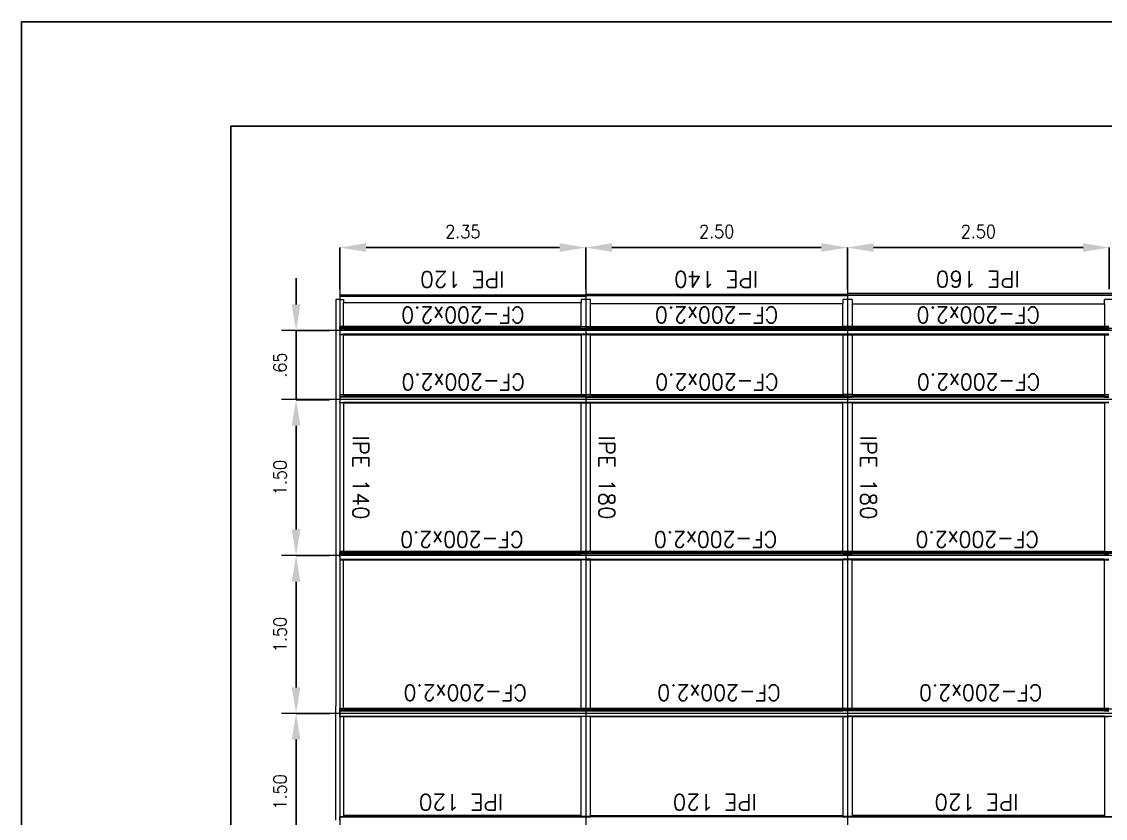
# Model space of a CAD drawing. Header units: inches. Extents: x 72863 to 72995, y 49095 to 49225.
# Drawn here: x 72862.71 to 72873.06, y 49182.54 to 49190.15 of the extents above; entities that cross this region are included whole.
import ezdxf
from ezdxf.enums import TextEntityAlignment as Align

# ---------------------------------------------------------------- set-up
doc = ezdxf.new("R2010")
doc.units = ezdxf.units.IN
doc.layers.get('0').update_dxf_attribs({"lineweight": 15})
for name, color, linetype, lineweight in [('BARRAS_DE_ACERO', 7, 'Continuous', 9), ('Cotas', 200, 'Continuous', 9), ('ejes', 251, 'Continuous', 9), ('REFERENCIA_DE_LAS_BARRAS', 2, 'Continuous', 9)]:
    doc.layers.add(name, color=color, linetype=linetype, lineweight=lineweight)
doc.layers.add('VG', color=7, linetype='Continuous')
doc.styles.add('80-100', font='romans.shx', dxfattribs={"width": 0.9, "height": 0.125})
doc.styles.add('CYPETXT', font='romans__.ttf', dxfattribs={"height": 0.2})
doc.dimstyles.new('Copia(2) de 100_conlineas_ESCALADO', dxfattribs={"dimtxt": 0.125, "dimasz": 0.25, "dimexe": 0, "dimexo": 0.1, "dimgap": 0.09, "dimtad": 1, "dimzin": 4, "dimdsep": 46, "dimtxsty": '80-100', "dimcen": 0.1, "dimclrd": 256, "dimclre": 256, "dimclrt": 256, "dimadec": 0, "dimazin": 0, "dimtfac": 1, "dimtix": 1, "dimtmove": 2, "dimatfit": 3, "dimfxl": 1, "dimtvp": 1.058824, "dimtolj": 1, "dimtzin": 1, "dimarcsym": 0})

# ---------------------------------------------------------------- blocks, each defined once
blk = doc.blocks.new('PLANTILLA')
at = {"layer": 'VG'}
for p, q in [((72904.71, 49224.711), (72862.71, 49224.711)), ((72862.71, 49224.711), (72862.71, 49195.011)), ((72864.71, 49196.011), (72864.71, 49223.711)), ((72864.71, 49223.711), (72903.71, 49223.711))]:
    blk.add_line(p, q, dxfattribs=at)
blk.add_lwpolyline([(72903.71, 49199.561), (72903.71, 49223.711), (72864.71, 49223.711), (72864.71, 49196.011), (72885.71, 49196.011), (72885.71, 49199.611)], dxfattribs=at)
blk = doc.blocks.new('*D159')
at = {"layer": 'Cotas', "lineweight": -2, "transparency": 16777216}
for p, q in [((72865.65, 49183.54), (72865.332, 49183.54)), ((72865.332, 49182.29), (72865.332, 49183.29)), ((72865.65, 49182.04), (72865.332, 49182.04))]:
    blk.add_line(p, q, dxfattribs=at)
at = {"layer": 'Cotas', "transparency": 16777216}
for points in [[(72865.29, 49183.29), (72865.373, 49183.29), (72865.332, 49183.54)], [(72865.29, 49182.29), (72865.373, 49182.29), (72865.332, 49182.04)]]:
    blk.add_solid(points, dxfattribs=at)
at = {"layer": 'Defpoints', "color": 0, "transparency": 16777216}
for p in [(72865.332, 49183.54), (72865.75, 49183.54), (72865.75, 49182.04)]:
    blk.add_point(p, dxfattribs=at)
at = {"layer": 'Cotas', "transparency": 16777216, "insert": (72865.179, 49182.79), "char_height": 0.125, "attachment_point": 5, "rotation": 90, "style": '80-100'}
blk.add_mtext('\\A1;1.50', dxfattribs=at)
blk = doc.blocks.new('*D160')
at = {"layer": 'Cotas', "lineweight": -2, "transparency": 16777216}
for p, q in [((72865.65, 49185.05), (72865.332, 49185.05)), ((72865.332, 49183.79), (72865.332, 49184.8)), ((72865.65, 49183.54), (72865.332, 49183.54))]:
    blk.add_line(p, q, dxfattribs=at)
at = {"layer": 'Cotas', "transparency": 16777216}
for points in [[(72865.29, 49184.8), (72865.373, 49184.8), (72865.332, 49185.05)], [(72865.29, 49183.79), (72865.373, 49183.79), (72865.332, 49183.54)]]:
    blk.add_solid(points, dxfattribs=at)
at = {"layer": 'Defpoints', "color": 0, "transparency": 16777216}
for p in [(72865.332, 49185.05), (72865.75, 49185.05), (72865.75, 49183.54)]:
    blk.add_point(p, dxfattribs=at)
at = {"layer": 'Cotas', "transparency": 16777216, "insert": (72865.179, 49184.295), "char_height": 0.125, "width": 0.29464, "attachment_point": 5, "rotation": 90, "style": '80-100'}
blk.add_mtext('\\A1;1.50', dxfattribs=at)
blk = doc.blocks.new('*D161')
at = {"layer": 'Cotas', "lineweight": -2, "transparency": 16777216}
for p, q in [((72865.65, 49186.54), (72865.332, 49186.54)), ((72865.332, 49185.3), (72865.332, 49186.29)), ((72865.65, 49185.05), (72865.332, 49185.05))]:
    blk.add_line(p, q, dxfattribs=at)
at = {"layer": 'Cotas', "transparency": 16777216}
for points in [[(72865.29, 49186.29), (72865.373, 49186.29), (72865.332, 49186.54)], [(72865.29, 49185.3), (72865.373, 49185.3), (72865.332, 49185.05)]]:
    blk.add_solid(points, dxfattribs=at)
at = {"layer": 'Defpoints', "color": 0, "transparency": 16777216}
for p in [(72865.332, 49186.54), (72865.75, 49186.54), (72865.75, 49185.05)]:
    blk.add_point(p, dxfattribs=at)
at = {"layer": 'Cotas', "transparency": 16777216, "insert": (72865.179, 49185.795), "char_height": 0.125, "attachment_point": 5, "rotation": 90, "style": '80-100'}
blk.add_mtext('\\A1;1.50', dxfattribs=at)
blk = doc.blocks.new('*D162')
at = {"layer": 'Cotas', "lineweight": -2, "transparency": 16777216}
for p, q in [((72865.332, 49187.45), (72865.332, 49187.7)), ((72865.65, 49187.2), (72865.332, 49187.2)), ((72865.332, 49186.54), (72865.332, 49187.2)), ((72865.65, 49186.54), (72865.332, 49186.54)), ((72865.332, 49186.29), (72865.332, 49186.04))]:
    blk.add_line(p, q, dxfattribs=at)
at = {"layer": 'Cotas', "transparency": 16777216}
for points in [[(72865.29, 49187.45), (72865.373, 49187.45), (72865.332, 49187.2)], [(72865.29, 49186.29), (72865.373, 49186.29), (72865.332, 49186.54)]]:
    blk.add_solid(points, dxfattribs=at)
at = {"layer": 'Defpoints', "color": 0, "transparency": 16777216}
for p in [(72865.332, 49187.2), (72865.75, 49187.2), (72865.75, 49186.54)]:
    blk.add_point(p, dxfattribs=at)
at = {"layer": 'Cotas', "transparency": 16777216, "insert": (72865.179, 49186.87), "char_height": 0.125, "attachment_point": 5, "rotation": 90, "style": '80-100'}
blk.add_mtext('\\A1;.65', dxfattribs=at)
blk = doc.blocks.new('*D173')
at = {"layer": 'Cotas', "lineweight": -2, "transparency": 16777216}
for p, q in [((72865.75, 49187.597), (72865.75, 49187.994)), ((72866, 49187.994), (72867.85, 49187.994)), ((72868.1, 49187.597), (72868.1, 49187.994))]:
    blk.add_line(p, q, dxfattribs=at)
at = {"layer": 'Cotas', "transparency": 16777216}
for points in [[(72866, 49188.036), (72866, 49187.953), (72865.75, 49187.994)], [(72867.85, 49188.036), (72867.85, 49187.953), (72868.1, 49187.994)]]:
    blk.add_solid(points, dxfattribs=at)
at = {"layer": 'Defpoints', "color": 0, "transparency": 16777216}
for p in [(72868.1, 49187.994), (72865.75, 49187.497), (72868.1, 49187.497)]:
    blk.add_point(p, dxfattribs=at)
at = {"layer": 'Cotas', "transparency": 16777216, "insert": (72866.925, 49188.147), "char_height": 0.125, "attachment_point": 5, "style": '80-100'}
blk.add_mtext('\\A1;2.35', dxfattribs=at)
blk = doc.blocks.new('*D174')
at = {"layer": 'Cotas', "lineweight": -2, "transparency": 16777216}
for p, q in [((72868.1, 49187.597), (72868.1, 49187.994)), ((72868.35, 49187.994), (72870.35, 49187.994)), ((72870.6, 49187.597), (72870.6, 49187.994))]:
    blk.add_line(p, q, dxfattribs=at)
at = {"layer": 'Cotas', "transparency": 16777216}
for points in [[(72868.35, 49188.036), (72868.35, 49187.953), (72868.1, 49187.994)], [(72870.35, 49188.036), (72870.35, 49187.953), (72870.6, 49187.994)]]:
    blk.add_solid(points, dxfattribs=at)
at = {"layer": 'Defpoints', "color": 0, "transparency": 16777216}
for p in [(72870.6, 49187.994), (72868.1, 49187.497), (72870.6, 49187.497)]:
    blk.add_point(p, dxfattribs=at)
at = {"layer": 'Cotas', "transparency": 16777216, "insert": (72869.35, 49188.147), "char_height": 0.125, "attachment_point": 5, "style": '80-100'}
blk.add_mtext('\\A1;2.50', dxfattribs=at)
blk = doc.blocks.new('*D175')
at = {"layer": 'Cotas', "lineweight": -2, "transparency": 16777216}
for p, q in [((72870.6, 49187.597), (72870.6, 49187.994)), ((72870.85, 49187.994), (72872.85, 49187.994)), ((72873.1, 49187.597), (72873.1, 49187.994))]:
    blk.add_line(p, q, dxfattribs=at)
at = {"layer": 'Cotas', "transparency": 16777216}
for points in [[(72870.85, 49188.036), (72870.85, 49187.953), (72870.6, 49187.994)], [(72872.85, 49188.036), (72872.85, 49187.953), (72873.1, 49187.994)]]:
    blk.add_solid(points, dxfattribs=at)
at = {"layer": 'Defpoints', "color": 0, "transparency": 16777216}
for p in [(72873.1, 49187.994), (72870.6, 49187.497), (72873.1, 49187.497)]:
    blk.add_point(p, dxfattribs=at)
at = {"layer": 'Cotas', "transparency": 16777216, "insert": (72871.85, 49188.147), "char_height": 0.125, "attachment_point": 5, "style": '80-100'}
blk.add_mtext('\\A1;2.50', dxfattribs=at)

msp = doc.modelspace()

# ---------------------------------------------------------------- linework, layer by layer
at = {"layer": 'BARRAS_DE_ACERO'}
for p, q in [((72865.7498, 49187.497), (72865.7133, 49187.497)), ((72865.7133, 49187.497), (72865.7133, 49183.6109)), ((72865.7498, 49187.5409), (72865.7498, 49187.5402)), ((72865.7498, 49187.5402), (72868.0998, 49187.5402)), ((72865.7498, 49187.5402), (72865.7498, 49187.5295)), ((72865.7498, 49187.5295), (72865.7498, 49187.5288)), ((72865.7498, 49187.5295), (72868.0998, 49187.5295)), ((72865.7498, 49187.5288), (72868.0998, 49187.5288)), ((72868.0543, 49187.4651), (72865.7863, 49187.4651)), ((72865.7863, 49187.2397), (72865.7863, 49187.4651)), ((72868.0998, 49187.5467), (72868.0998, 49187.5474)), ((72868.0998, 49187.5474), (72870.5998, 49187.5474)), ((72868.0998, 49187.5467), (72870.5998, 49187.5467)), ((72868.0998, 49187.5402), (72868.0998, 49187.5409)), ((72868.0998, 49187.534), (72868.0998, 49187.5402)), ((72868.0998, 49187.534), (72868.0998, 49187.5333)), ((72870.5998, 49187.534), (72868.0998, 49187.534)), ((72868.0998, 49187.5333), (72868.0998, 49187.5295)), ((72870.5998, 49187.5333), (72868.0998, 49187.5333)), ((72868.0998, 49187.5295), (72868.0998, 49187.5288)), ((72868.1453, 49187.4607), (72868.1453, 49187.497)), ((72870.5998, 49187.5467), (72870.5998, 49187.5474)), ((72870.5998, 49187.5467), (72870.5998, 49187.5385)), ((72870.5998, 49187.5385), (72880.5298, 49187.5385)), ((72870.5998, 49187.534), (72870.5998, 49187.5378)), ((72870.5998, 49187.5333), (72870.5998, 49187.534)), ((72870.6453, 49187.4562), (72873.0543, 49187.4562)), ((72873.1453, 49187.497), (72873.0543, 49187.497)), ((72873.0543, 49187.4562), (72873.0543, 49187.497)), ((72873.0543, 49187.4562), (72873.0543, 49187.2397)), ((72865.7498, 49187.2397), (72865.7863, 49187.2397)), ((72868.0543, 49187.2382), (72865.7498, 49187.2382)), ((72865.7498, 49187.2362), (72865.7863, 49187.2362)), ((72865.7498, 49187.2355), (72865.7498, 49187.2362)), ((72865.7498, 49187.2221), (72865.7498, 49187.2355)), ((72865.7863, 49187.2355), (72865.7498, 49187.2355)), ((72865.7498, 49187.2221), (72865.7521, 49187.2221)), ((72865.7498, 49187.2205), (72865.7498, 49187.2221)), ((72865.7498, 49187.22), (72865.7498, 49187.2205)), ((72865.7521, 49187.2205), (72865.7498, 49187.2205)), ((72865.7501, 49187.22), (72865.7498, 49187.22)), ((72865.7498, 49187.2189), (72865.7498, 49187.22)), ((72865.7508, 49187.2189), (72865.7498, 49187.2189)), ((72865.7498, 49187.2173), (72865.7498, 49187.2189)), ((72865.7498, 49187.2173), (72865.7703, 49187.2173)), ((72865.7498, 49187.2156), (72865.7498, 49187.2173)), ((72865.7498, 49187.2156), (72865.7521, 49187.2156)), ((72865.7498, 49187.2156), (72865.7498, 49187.1848)), ((72865.7498, 49187.1848), (72865.7498, 49187.1649)), ((72865.7498, 49187.1632), (72865.7498, 49187.1649)), ((72865.7498, 49187.1649), (72865.7863, 49187.1649)), ((72865.7498, 49187.1632), (72865.766, 49187.1632)), ((72865.7498, 49187.1632), (72865.7498, 49187.1618)), ((72865.7498, 49187.1618), (72865.7498, 49187.161)), ((72865.7863, 49187.1618), (72865.7498, 49187.1618)), ((72865.7498, 49187.1608), (72865.7498, 49187.161)), ((72865.7863, 49187.161), (72865.7498, 49187.161)), ((72865.7863, 49187.1608), (72865.7498, 49187.1608)), ((72865.7501, 49187.22), (72865.7521, 49187.22)), ((72865.7508, 49187.2189), (72865.7521, 49187.2189)), ((72865.7521, 49187.2221), (72868.0971, 49187.2221)), ((72865.7756, 49187.22), (72865.7521, 49187.22)), ((72865.7863, 49187.2189), (72865.7521, 49187.2189)), ((72865.7863, 49187.2156), (72865.7521, 49187.2156)), ((72865.766, 49187.1632), (72865.7863, 49187.1632)), ((72873.1011, 49187.2173), (72865.7703, 49187.2173)), ((72865.7756, 49187.22), (72870.6429, 49187.22)), ((72868.0543, 49187.2362), (72865.7863, 49187.2362)), ((72865.7863, 49187.2355), (72868.0543, 49187.2355)), ((72865.7863, 49187.2189), (72870.6453, 49187.2189)), ((72865.7863, 49187.2156), (72868.1453, 49187.2156)), ((72873.0543, 49187.1649), (72865.7863, 49187.1649)), ((72868.0971, 49187.1632), (72865.7863, 49187.1632)), ((72865.7863, 49187.1618), (72868.1024, 49187.1618)), ((72868.0543, 49187.161), (72865.7863, 49187.161)), ((72865.7863, 49187.1608), (72868.0543, 49187.1608)), ((72865.7863, 49186.5893), (72865.7863, 49187.1608)), ((72868.0543, 49187.2382), (72868.1453, 49187.2382)), ((72870.5543, 49187.161), (72868.0543, 49187.161)), ((72868.0971, 49187.2362), (72868.1133, 49187.2362)), ((72868.1024, 49187.2221), (72868.0971, 49187.2221)), ((72868.0971, 49187.2205), (72870.6453, 49187.2205)), ((72873.0543, 49187.1632), (72868.0971, 49187.1632)), ((72868.0998, 49187.2355), (72868.1453, 49187.2355)), ((72873.1024, 49187.2221), (72868.1024, 49187.2221)), ((72868.1024, 49187.1618), (72870.6453, 49187.1618)), ((72868.1133, 49187.2362), (72868.1453, 49187.2362)), ((72868.1453, 49187.2382), (72870.5543, 49187.2382)), ((72868.1453, 49187.2362), (72870.6027, 49187.2362)), ((72868.1453, 49187.2355), (72870.6019, 49187.2355)), ((72868.1453, 49187.2156), (72870.5998, 49187.2156)), ((72868.1453, 49186.5893), (72868.1453, 49187.1608)), ((72868.1453, 49187.1608), (72870.5543, 49187.1608)), ((72870.5999, 49187.2382), (72870.5543, 49187.2382)), ((72870.6098, 49187.161), (72870.5543, 49187.161)), ((72870.5543, 49187.1608), (72870.5543, 49186.5893)), ((72870.5543, 49187.1608), (72870.6024, 49187.1608)), ((72870.5998, 49187.2156), (72873.0998, 49187.2156)), ((72870.6024, 49187.2382), (72870.5999, 49187.2382)), ((72873.0543, 49187.2355), (72870.6019, 49187.2355)), ((72870.6024, 49187.2382), (72870.6046, 49187.2382)), ((72870.6024, 49187.2382), (72870.6024, 49187.2382)), ((72870.6024, 49187.1608), (72870.6453, 49187.1608)), ((72870.6071, 49187.2362), (72870.6027, 49187.2362)), ((72870.6046, 49187.2382), (72870.6453, 49187.2382)), ((72870.6071, 49187.2362), (72870.6075, 49187.2362)), ((72870.6453, 49187.161), (72870.6098, 49187.161)), ((72870.6429, 49187.22), (72873.1024, 49187.22)), ((72873.0543, 49187.2397), (72870.6453, 49187.2397)), ((72873.1024, 49187.2205), (72870.6453, 49187.2205)), ((72873.0543, 49187.1618), (72870.6453, 49187.1618)), ((72870.6453, 49187.161), (72873.0543, 49187.161)), ((72873.0971, 49187.2397), (72873.0543, 49187.2397)), ((72873.0543, 49187.2382), (72873.0551, 49187.2382)), ((72873.0543, 49187.2355), (72873.0971, 49187.2355)), ((72873.0971, 49187.1649), (72873.0543, 49187.1649)), ((72873.0543, 49187.1632), (72873.0744, 49187.1632)), ((72873.0543, 49187.1618), (72873.0971, 49187.1618)), ((72873.0543, 49187.161), (72873.0898, 49187.161)), ((72873.0543, 49187.1608), (72873.0971, 49187.1608)), ((72873.057, 49187.2382), (72873.0551, 49187.2382)), ((72873.057, 49187.2382), (72873.0701, 49187.2382)), ((72865.7498, 49186.5893), (72865.7863, 49186.5893)), ((72865.7498, 49186.5893), (72865.7498, 49186.5878)), ((72870.5543, 49186.5878), (72865.7498, 49186.5878)), ((72865.7498, 49186.5851), (72865.7498, 49186.5858)), ((72865.7498, 49186.5696), (72865.7498, 49186.5702)), ((72868.1453, 49186.5702), (72865.7498, 49186.5702)), ((72868.0998, 49186.5652), (72865.7498, 49186.5652)), ((72865.7863, 49186.5893), (72868.0543, 49186.5893)), ((72865.7863, 49186.5858), (72868.0543, 49186.5858)), ((72865.7863, 49186.5717), (72868.1453, 49186.5717)), ((72868.0998, 49186.567), (72866.996, 49186.567)), ((72867.6392, 49186.5685), (72868.0998, 49186.5685)), ((72868.0543, 49186.5893), (72868.1453, 49186.5893)), ((72868.0971, 49186.5851), (72868.0543, 49186.5851)), ((72868.0998, 49186.5858), (72868.0971, 49186.5858)), ((72868.1453, 49186.5851), (72868.0971, 49186.5851)), ((72868.1113, 49186.5858), (72868.0998, 49186.5858)), ((72868.0998, 49186.5685), (72868.1024, 49186.5685)), ((72868.0998, 49186.567), (72868.1024, 49186.567)), ((72868.1024, 49186.5652), (72868.0998, 49186.5652)), ((72868.1453, 49186.5696), (72868.1024, 49186.5696)), ((72868.1369, 49186.5685), (72868.1024, 49186.5685)), ((72868.1024, 49186.567), (72868.1252, 49186.567)), ((72868.1024, 49186.5652), (72868.1453, 49186.5652)), ((72868.1453, 49186.5858), (72868.1113, 49186.5858)), ((72868.1453, 49186.567), (72868.1252, 49186.567)), ((72868.1369, 49186.5685), (72868.1453, 49186.5685)), ((72868.1453, 49186.5893), (72870.5543, 49186.5893)), ((72868.1453, 49186.5858), (72870.5543, 49186.5858)), ((72868.1453, 49186.5851), (72870.5543, 49186.5851)), ((72869.5538, 49186.5717), (72868.1453, 49186.5717)), ((72870.5543, 49186.5702), (72868.1453, 49186.5702)), ((72868.1453, 49186.5696), (72870.6453, 49186.5696)), ((72870.5543, 49186.5685), (72868.1453, 49186.5685)), ((72868.1453, 49186.567), (72873.0543, 49186.567)), ((72868.1453, 49186.5652), (72870.6453, 49186.5652)), ((72869.5538, 49186.5717), (72870.5543, 49186.5717)), ((72870.6453, 49186.5893), (72870.5543, 49186.5893)), ((72870.5543, 49186.5878), (72870.5812, 49186.5878)), ((72870.5971, 49186.5858), (72870.5543, 49186.5858)), ((72870.5971, 49186.5851), (72870.5543, 49186.5851)), ((72870.5971, 49186.5717), (72870.5543, 49186.5717)), ((72870.5543, 49186.5702), (72870.5971, 49186.5702)), ((72870.5543, 49186.5685), (72873.0543, 49186.5685)), ((72870.5971, 49186.5858), (72870.6452, 49186.5858)), ((72870.5971, 49186.5851), (72870.6453, 49186.5851)), ((72870.5971, 49186.5717), (72870.6453, 49186.5717)), ((72870.5971, 49186.5702), (72873.0543, 49186.5702)), ((72870.645, 49186.5878), (72873.0543, 49186.5878)), ((72870.6452, 49186.5858), (72870.6453, 49186.5858)), ((72870.6453, 49186.5893), (72873.0543, 49186.5893)), ((72873.0543, 49186.5858), (72870.6453, 49186.5858)), ((72873.0543, 49186.5851), (72870.6453, 49186.5851)), ((72872.0538, 49186.5717), (72870.6453, 49186.5717)), ((72873.0543, 49186.5696), (72870.6453, 49186.5696)), ((72873.0543, 49186.5652), (72870.6453, 49186.5652)), ((72873.0543, 49186.5717), (72872.0538, 49186.5717)), ((72873.0543, 49186.5878), (72873.0971, 49186.5878)), ((72873.0612, 49186.5858), (72873.0543, 49186.5858)), ((72873.0543, 49186.5851), (72873.0971, 49186.5851)), ((72873.0543, 49186.5717), (72873.0957, 49186.5717)), ((72873.0543, 49186.5702), (72873.0951, 49186.5702)), ((72873.0543, 49186.5696), (72873.0971, 49186.5696)), ((72873.0971, 49186.5685), (72873.0543, 49186.5685)), ((72873.0971, 49186.567), (72873.0543, 49186.567)), ((72873.0543, 49186.5652), (72873.0971, 49186.5652)), ((72873.0612, 49186.5858), (72873.0971, 49186.5858)), ((72865.7498, 49186.5145), (72865.7863, 49186.5145)), ((72865.7498, 49186.5114), (72865.7498, 49186.5128)), ((72865.7498, 49186.5128), (72865.7863, 49186.5128)), ((72865.7498, 49186.5114), (72865.7863, 49186.5114)), ((72865.7498, 49186.5106), (72865.7498, 49186.5114)), ((72868.0543, 49186.5106), (72865.7498, 49186.5106)), ((72865.7498, 49186.5105), (72865.7498, 49186.5106)), ((72865.7863, 49186.5105), (72865.7498, 49186.5105)), ((72873.0543, 49186.5145), (72865.7863, 49186.5145)), ((72865.7863, 49186.5128), (72868.1453, 49186.5128)), ((72868.1024, 49186.5114), (72865.7863, 49186.5114)), ((72865.7863, 49186.5105), (72868.0543, 49186.5105)), ((72865.7863, 49186.5105), (72865.7863, 49185.0893)), ((72868.0543, 49186.5106), (72868.1024, 49186.5106)), ((72868.1024, 49186.5105), (72868.0543, 49186.5105)), ((72868.1453, 49186.5114), (72868.1024, 49186.5114)), ((72868.1024, 49186.5106), (72868.1379, 49186.5106)), ((72868.1453, 49186.5105), (72868.1024, 49186.5105)), ((72868.1379, 49186.5106), (72868.1453, 49186.5106)), ((72868.1453, 49186.5128), (72873.0543, 49186.5128)), ((72868.1453, 49186.5114), (72870.5543, 49186.5114)), ((72870.5543, 49186.5106), (72868.1453, 49186.5106)), ((72868.1453, 49186.5105), (72870.5543, 49186.5105)), ((72873.0543, 49186.5114), (72870.5543, 49186.5114)), ((72873.0898, 49186.5106), (72870.5543, 49186.5106)), ((72870.6453, 49186.5105), (72870.5543, 49186.5105)), ((72870.6453, 49186.5105), (72873.0543, 49186.5105)), ((72870.6453, 49186.5105), (72870.6453, 49185.0893)), ((72873.0543, 49186.5145), (72873.0737, 49186.5145)), ((72873.063, 49186.5128), (72873.0543, 49186.5128)), ((72873.0543, 49186.5114), (72873.0867, 49186.5114)), ((72873.0543, 49186.5105), (72873.0543, 49185.0893)), ((72873.0971, 49186.5105), (72873.0543, 49186.5105)), ((72865.7498, 49185.0893), (72865.7863, 49185.0893)), ((72865.7498, 49185.0878), (72865.7498, 49185.0893)), ((72865.7498, 49185.0878), (72865.7498, 49185.0858)), ((72865.7863, 49185.0878), (72865.7498, 49185.0878)), ((72865.7863, 49185.0858), (72865.7498, 49185.0858)), ((72865.7498, 49185.0851), (72865.7498, 49185.0858)), ((72865.7498, 49185.0717), (72865.7498, 49185.0851)), ((72865.7723, 49185.0851), (72865.7498, 49185.0851)), ((72865.7498, 49185.0702), (72865.7498, 49185.0717)), ((72868.0543, 49185.0717), (72865.7498, 49185.0717)), ((72865.7498, 49185.0702), (72865.7863, 49185.0702)), ((72865.7498, 49185.0696), (72865.7498, 49185.0702)), ((72865.7498, 49185.0696), (72868.0543, 49185.0696)), ((72865.7723, 49185.0851), (72868.0543, 49185.0851)), ((72868.0543, 49185.0878), (72865.7863, 49185.0878)), ((72865.7863, 49185.0702), (72868.0543, 49185.0702)), ((72868.1024, 49185.0893), (72868.0543, 49185.0893)), ((72868.0543, 49185.0878), (72868.0812, 49185.0878)), ((72868.0971, 49185.0851), (72868.0543, 49185.0851)), ((72868.0543, 49185.0717), (72868.0971, 49185.0717)), ((72868.0543, 49185.0702), (72868.0971, 49185.0702)), ((72868.0971, 49185.0696), (72868.0543, 49185.0696)), ((72868.0612, 49185.0858), (72868.0971, 49185.0858)), ((72868.0971, 49185.0878), (72868.0812, 49185.0878)), ((72868.1024, 49185.0878), (72868.0971, 49185.0878)), ((72868.0998, 49185.0851), (72868.0971, 49185.0851)), ((72868.1335, 49185.0717), (72868.0971, 49185.0717)), ((72868.1024, 49185.0702), (72868.0971, 49185.0702)), ((72868.1453, 49185.0696), (72868.0971, 49185.0696)), ((72868.1453, 49185.0851), (72868.0998, 49185.0851)), ((72868.1453, 49185.0702), (72868.1024, 49185.0702)), ((72868.1335, 49185.0717), (72868.1453, 49185.0717)), ((72868.1436, 49185.0858), (72868.1343, 49185.0858)), ((72868.1453, 49185.0858), (72868.1436, 49185.0858)), ((72870.5543, 49185.0858), (72868.1453, 49185.0858)), ((72870.5543, 49185.0851), (72868.1453, 49185.0851)), ((72870.5543, 49185.0702), (72868.1453, 49185.0702)), ((72868.1453, 49185.0696), (72870.5543, 49185.0696)), ((72870.5543, 49185.0893), (72870.6024, 49185.0893)), ((72870.5812, 49185.0878), (72870.5543, 49185.0878)), ((72870.5543, 49185.0858), (72870.5612, 49185.0858)), ((72870.5971, 49185.0851), (72870.5543, 49185.0851)), ((72870.5543, 49185.0702), (72870.5971, 49185.0702)), ((72870.5971, 49185.0858), (72870.5612, 49185.0858)), ((72870.5971, 49185.0878), (72870.5812, 49185.0878)), ((72870.6024, 49185.0878), (72870.5971, 49185.0878)), ((72870.5971, 49185.0858), (72870.6024, 49185.0858)), ((72870.6453, 49185.0851), (72870.5971, 49185.0851)), ((72870.5971, 49185.0717), (72875.5498, 49185.0717)), ((72870.6453, 49185.0893), (72870.6024, 49185.0893)), ((72870.6024, 49185.0878), (72870.645, 49185.0878)), ((72870.6024, 49185.0858), (72870.641, 49185.0858)), ((72870.641, 49185.0858), (72870.6453, 49185.0858)), ((72873.0543, 49185.0878), (72870.645, 49185.0878)), ((72873.0543, 49185.0893), (72870.6453, 49185.0893)), ((72870.6453, 49185.0858), (72873.0543, 49185.0858)), ((72873.0543, 49185.0851), (72870.6453, 49185.0851)), ((72873.0543, 49185.0893), (72873.1024, 49185.0893)), ((72873.0543, 49185.0878), (72873.145, 49185.0878)), ((72873.0971, 49185.0858), (72873.0543, 49185.0858)), ((72873.0543, 49185.0851), (72875.5498, 49185.0851)), ((72873.0971, 49185.0696), (72873.0543, 49185.0696)), ((72865.7498, 49185.0685), (72865.7498, 49185.067)), ((72865.7498, 49185.0652), (72865.7498, 49185.067)), ((72865.7498, 49185.067), (72868.0543, 49185.067)), ((72865.7498, 49185.0652), (72868.0543, 49185.0652)), ((72865.7498, 49185.0344), (72865.7498, 49185.0652)), ((72865.7498, 49185.0145), (72865.7498, 49185.0128)), ((72865.7498, 49185.0128), (72865.7498, 49185.0114)), ((72865.7521, 49185.0128), (72865.7498, 49185.0128)), ((72865.7498, 49185.0114), (72865.7521, 49185.0114)), ((72865.7498, 49185.0114), (72865.7498, 49185.0106)), ((72865.7498, 49185.0106), (72865.7498, 49185.0105)), ((72865.7498, 49185.0106), (72865.7521, 49185.0106)), ((72865.7498, 49185.0105), (72865.7521, 49185.0105)), ((72865.7521, 49185.0145), (72865.7863, 49185.0145)), ((72865.7863, 49185.0128), (72865.7521, 49185.0128)), ((72865.7863, 49185.0114), (72865.7521, 49185.0114)), ((72865.7521, 49185.0106), (72865.7863, 49185.0106)), ((72865.7863, 49185.0145), (72868.0543, 49185.0145)), ((72865.7863, 49185.0128), (72868.0543, 49185.0128)), ((72865.7863, 49185.0114), (72868.0543, 49185.0114)), ((72865.7863, 49185.0106), (72868.0543, 49185.0106)), ((72865.7863, 49183.5893), (72865.7863, 49185.0105)), ((72868.0971, 49185.0685), (72868.0543, 49185.0685)), ((72868.0971, 49185.067), (72868.0543, 49185.067)), ((72868.0543, 49185.0145), (72868.0971, 49185.0145)), ((72868.0971, 49185.0128), (72868.0543, 49185.0128)), ((72868.0971, 49185.0114), (72868.0543, 49185.0114)), ((72868.0971, 49185.0106), (72868.0543, 49185.0106)), ((72868.0971, 49185.0105), (72868.0543, 49185.0105)), ((72868.0971, 49185.0685), (72870.5543, 49185.0685)), ((72870.5543, 49185.067), (72868.0971, 49185.067)), ((72868.1453, 49185.0145), (72868.0971, 49185.0145)), ((72868.0971, 49185.0128), (72870.5543, 49185.0128)), ((72868.0971, 49185.0114), (72868.1453, 49185.0114)), ((72868.0971, 49185.0106), (72868.1098, 49185.0106)), ((72868.0971, 49185.0105), (72868.1453, 49185.0105)), ((72868.1453, 49185.0106), (72868.1098, 49185.0106)), ((72870.5543, 49185.0652), (72868.1453, 49185.0652)), ((72868.1453, 49185.0145), (72870.5543, 49185.0145)), ((72870.5543, 49185.0114), (72868.1453, 49185.0114)), ((72868.1453, 49185.0106), (72870.5543, 49185.0106)), ((72868.1453, 49183.5893), (72868.1453, 49185.0105)), ((72868.1453, 49185.0105), (72870.5543, 49185.0105)), ((72870.5971, 49185.0685), (72870.5543, 49185.0685)), ((72870.5543, 49185.067), (72870.5971, 49185.067)), ((72870.5543, 49185.0652), (72870.5971, 49185.0652)), ((72870.5971, 49185.0128), (72870.5543, 49185.0128)), ((72870.5543, 49185.0114), (72870.5971, 49185.0114)), ((72870.5543, 49185.0106), (72870.5971, 49185.0106)), ((72870.5971, 49185.0105), (72870.5543, 49185.0105)), ((72870.5971, 49185.0685), (72873.0543, 49185.0685)), ((72870.5971, 49185.067), (72870.6453, 49185.067)), ((72870.6024, 49185.0652), (72870.5971, 49185.0652)), ((72870.5971, 49185.0128), (72873.0543, 49185.0128)), ((72870.5971, 49185.0114), (72870.6024, 49185.0114)), ((72870.5971, 49185.0106), (72870.6453, 49185.0106)), ((72870.5971, 49185.0105), (72870.6024, 49185.0105)), ((72870.6453, 49185.0652), (72870.6024, 49185.0652)), ((72873.0543, 49185.0114), (72870.6024, 49185.0114)), ((72870.6453, 49185.0105), (72870.6024, 49185.0105)), ((72873.0543, 49185.067), (72870.6453, 49185.067)), ((72873.0543, 49185.0652), (72870.6453, 49185.0652)), ((72873.0543, 49185.0145), (72870.6453, 49185.0145)), ((72873.0543, 49185.0106), (72870.6453, 49185.0106)), ((72870.6453, 49185.0105), (72873.0543, 49185.0105)), ((72870.6453, 49183.5893), (72870.6453, 49185.0105)), ((72873.0971, 49185.0685), (72873.0543, 49185.0685)), ((72873.0971, 49185.067), (72873.0543, 49185.067)), ((72873.0543, 49185.0652), (72873.0971, 49185.0652)), ((72873.0543, 49185.0145), (72873.0971, 49185.0145)), ((72873.0543, 49185.0114), (72873.0971, 49185.0114)), ((72873.0543, 49185.0106), (72873.0971, 49185.0106)), ((72873.0543, 49185.0105), (72873.0971, 49185.0105)), ((72865.7133, 49182.5218), (72865.7133, 49183.6109)), ((72865.7498, 49183.5893), (72865.7498, 49183.5878)), ((72865.7521, 49183.5893), (72865.7498, 49183.5893)), ((72865.7498, 49183.5878), (72865.751, 49183.5878)), ((72865.7498, 49183.5861), (72865.7498, 49183.5878)), ((72865.7498, 49183.5861), (72865.7498, 49183.5858)), ((72865.7498, 49183.5851), (72868.0543, 49183.5851)), ((72865.7498, 49183.5717), (72868.0543, 49183.5717)), ((72865.7498, 49183.5702), (72865.7498, 49183.5717)), ((72865.7498, 49183.5702), (72868.0543, 49183.5702)), ((72865.7498, 49183.5702), (72865.7498, 49183.5696)), ((72868.0543, 49183.5696), (72865.7498, 49183.5696)), ((72865.7498, 49183.5685), (72867.6392, 49183.5685)), ((72865.7498, 49183.5145), (72865.7498, 49183.5652)), ((72865.7672, 49183.5878), (72865.751, 49183.5878)), ((72865.7521, 49183.5893), (72865.7863, 49183.5893)), ((72865.7672, 49183.5878), (72865.7863, 49183.5878)), ((72868.0543, 49183.5878), (72865.7863, 49183.5878)), ((72868.0543, 49183.5858), (72865.7863, 49183.5858)), ((72868.0543, 49183.567), (72866.996, 49183.567)), ((72867.6392, 49183.5685), (72868.0543, 49183.5685)), ((72868.0971, 49183.5893), (72868.0543, 49183.5893)), ((72868.0812, 49183.5878), (72868.0543, 49183.5878)), ((72868.0612, 49183.5858), (72868.0543, 49183.5858)), ((72868.0543, 49183.5851), (72868.0971, 49183.5851)), ((72868.0543, 49183.5717), (72868.0971, 49183.5717)), ((72868.0543, 49183.5702), (72868.0971, 49183.5702)), ((72868.0543, 49183.5696), (72868.0971, 49183.5696)), ((72868.0543, 49183.5685), (72868.0971, 49183.5685)), ((72868.0543, 49183.567), (72868.0971, 49183.567)), ((72868.0612, 49183.5858), (72868.0971, 49183.5858)), ((72868.0971, 49183.5878), (72868.0812, 49183.5878)), ((72868.1024, 49183.5893), (72868.0971, 49183.5893)), ((72873.0545, 49183.5878), (72868.0971, 49183.5878)), ((72868.0971, 49183.5858), (72868.1453, 49183.5858)), ((72868.1453, 49183.5851), (72868.0971, 49183.5851)), ((72868.1453, 49183.5717), (72868.0971, 49183.5717)), ((72868.0971, 49183.5702), (72868.1453, 49183.5702)), ((72868.0971, 49183.5696), (72868.1024, 49183.5696)), ((72868.0998, 49183.5685), (72868.0971, 49183.5685)), ((72868.0971, 49183.567), (72868.0998, 49183.567)), ((72868.0998, 49183.5652), (72868.0971, 49183.5652)), ((72868.0998, 49183.5685), (72868.1024, 49183.5685)), ((72868.0998, 49183.567), (72868.1024, 49183.567)), ((72868.1024, 49183.5652), (72868.0998, 49183.5652)), ((72868.1453, 49183.5893), (72868.1024, 49183.5893)), ((72868.1024, 49183.5696), (72868.1453, 49183.5696)), ((72868.1024, 49183.5685), (72868.1274, 49183.5685)), ((72868.1024, 49183.567), (72868.1251, 49183.567)), ((72868.1024, 49183.5652), (72868.1453, 49183.5652)), ((72868.1453, 49183.5858), (72870.6453, 49183.5858)), ((72868.1453, 49183.5851), (72870.6024, 49183.5851)), ((72868.1453, 49183.5717), (72869.5538, 49183.5717)), ((72868.1453, 49183.5696), (72870.5971, 49183.5696)), ((72870.5543, 49183.5652), (72868.1453, 49183.5652)), ((72869.5538, 49183.5717), (72870.6453, 49183.5717)), ((72870.5971, 49183.5893), (72870.5543, 49183.5893)), ((72870.5543, 49183.5685), (72870.5971, 49183.5685)), ((72870.5971, 49183.567), (72870.5543, 49183.567)), ((72870.5971, 49183.5893), (72870.6453, 49183.5893)), ((72870.6024, 49183.5696), (72870.5971, 49183.5696)), ((72870.5971, 49183.5685), (72870.6024, 49183.5685)), ((72870.6453, 49183.567), (72870.5971, 49183.567)), ((72870.6024, 49183.5851), (72870.6453, 49183.5851)), ((72870.6024, 49183.5696), (72870.6032, 49183.5696)), ((72870.6024, 49183.5685), (72870.6453, 49183.5685)), ((72870.6453, 49183.5652), (72870.6024, 49183.5652)), ((72870.6453, 49183.5696), (72870.6032, 49183.5696)), ((72870.6453, 49183.5858), (72873.1024, 49183.5858)), ((72870.6453, 49183.5851), (72873.1453, 49183.5851)), ((72870.6453, 49183.5717), (72872.0538, 49183.5717)), ((72870.6453, 49183.5702), (72873.0543, 49183.5702)), ((72870.6453, 49183.5696), (72873.0543, 49183.5696)), ((72873.0543, 49183.5685), (72870.6453, 49183.5685)), ((72873.0543, 49183.567), (72870.6453, 49183.567)), ((72873.0543, 49183.5652), (72870.6453, 49183.5652)), ((72872.0538, 49183.5717), (72873.0971, 49183.5717)), ((72873.0971, 49183.5893), (72873.0543, 49183.5893)), ((72873.0971, 49183.5702), (72873.0543, 49183.5702)), ((72873.0971, 49183.5696), (72873.0543, 49183.5696)), ((72873.0971, 49183.5685), (72873.0543, 49183.5685)), ((72873.0543, 49183.567), (72873.0971, 49183.567)), ((72873.0971, 49183.5652), (72873.0543, 49183.5652)), ((72873.0545, 49183.5878), (72873.09, 49183.5878)), ((72865.7498, 49183.5128), (72865.7498, 49183.5145)), ((72865.7498, 49183.5145), (72868.0971, 49183.5145)), ((72865.7498, 49183.5128), (72868.0543, 49183.5128)), ((72865.7498, 49183.5114), (72865.7498, 49183.5128)), ((72865.7498, 49183.5114), (72865.7498, 49183.5106)), ((72870.6205, 49183.5114), (72865.7498, 49183.5114)), ((72865.7498, 49183.5106), (72868.0543, 49183.5106)), ((72865.7498, 49183.5106), (72865.7498, 49183.5105)), ((72865.7863, 49183.5105), (72865.7863, 49182.5657)), ((72868.0971, 49183.5128), (72868.0543, 49183.5128)), ((72868.1453, 49183.5106), (72868.0543, 49183.5106)), ((72868.0543, 49182.5657), (72868.0543, 49183.5105)), ((72868.0971, 49183.5105), (72868.0543, 49183.5105)), ((72868.0971, 49183.5145), (72870.5971, 49183.5145)), ((72870.5543, 49183.5128), (72868.0971, 49183.5128)), ((72868.1453, 49183.5105), (72868.0971, 49183.5105)), ((72870.6024, 49183.5106), (72868.1453, 49183.5106)), ((72870.5543, 49183.5128), (72870.6024, 49183.5128)), ((72870.5971, 49183.5145), (72870.6024, 49183.5145)), ((72870.6453, 49183.5145), (72870.6024, 49183.5145)), ((72870.6453, 49183.5128), (72870.6024, 49183.5128)), ((72870.6024, 49183.5106), (72870.6216, 49183.5106)), ((72870.6453, 49183.5105), (72870.6024, 49183.5105)), ((72873.0971, 49183.5114), (72870.6205, 49183.5114)), ((72870.6453, 49183.5106), (72870.6216, 49183.5106)), ((72873.0543, 49183.5145), (72870.6453, 49183.5145)), ((72873.0543, 49183.5128), (72870.6453, 49183.5128)), ((72870.6453, 49183.5106), (72873.0971, 49183.5106)), ((72870.6453, 49183.5105), (72873.0543, 49183.5105)), ((72870.6453, 49183.5105), (72870.6453, 49182.5657)), ((72873.0543, 49183.5145), (72873.1024, 49183.5145)), ((72873.0543, 49183.5128), (72873.0971, 49183.5128)), ((72873.1453, 49183.5105), (72873.0543, 49183.5105)), ((72865.7498, 49182.554), (72865.7863, 49182.554)), ((72865.7498, 49182.5218), (72865.7498, 49182.5536)), ((72865.7863, 49182.5651), (72865.7863, 49182.5543)), ((72865.7863, 49182.554), (72865.7863, 49182.5543)), ((72868.0543, 49182.5543), (72868.0543, 49182.554)), ((72868.097, 49182.554), (72868.0543, 49182.554)), ((72868.0971, 49182.5536), (72868.097, 49182.5536)), ((72868.0971, 49182.5536), (72868.1453, 49182.5536)), ((72870.5543, 49182.5536), (72868.1453, 49182.5536)), ((72870.5543, 49182.554), (72870.5543, 49182.5543)), ((72870.5543, 49182.554), (72870.556, 49182.554)), ((72870.5543, 49182.554), (72870.5543, 49182.554)), ((72870.5544, 49182.5536), (72870.5543, 49182.5536)), ((72870.5544, 49182.5536), (72870.5971, 49182.5536)), ((72870.5971, 49182.5536), (72875.5498, 49182.5536)), ((72873.0543, 49182.5651), (72870.6453, 49182.5651))]:
    msp.add_line(p, q, dxfattribs=at)
for points in [[(72865.7498, 49187.5409), (72868.0998, 49187.5409), (72868.0998, 49187.5467)], [(72865.7498, 49187.5288), (72865.7498, 49187.497), (72865.7863, 49187.497), (72865.7863, 49187.4651)], [(72865.7863, 49187.2397), (72868.0543, 49187.2397), (72868.0543, 49187.4651)], [(72868.1453, 49187.497), (72868.0543, 49187.497), (72868.0543, 49187.4651)], [(72868.0543, 49187.2397), (72868.1453, 49187.2397), (72868.1453, 49187.4607), (72870.5543, 49187.4607)], [(72868.1453, 49187.2397), (72870.5543, 49187.2397), (72870.5543, 49187.4607)], [(72870.6453, 49187.497), (72870.5543, 49187.497), (72870.5543, 49187.4607)], [(72880.5298, 49187.5539), (72870.5998, 49187.5539), (72870.5998, 49187.5531)], [(72880.5298, 49187.5531), (72870.5998, 49187.5531), (72870.5998, 49187.5474)], [(72870.5998, 49187.5385), (72870.5998, 49187.5378), (72880.5298, 49187.5378)], [(72870.6453, 49187.497), (72870.6453, 49187.4562), (72870.6453, 49187.2397), (72870.6024, 49187.2397)], [(72865.7498, 49187.2362), (72865.7498, 49187.2382), (72865.7498, 49187.2397)], [(72865.7521, 49187.2205), (72865.7863, 49187.2205), (72868.0971, 49187.2205)], [(72868.0971, 49187.2362), (72868.0611, 49187.2362), (72868.0543, 49187.2362)], [(72868.0998, 49187.2355), (72868.0971, 49187.2355), (72868.0543, 49187.2355)], [(72868.1453, 49187.1608), (72868.0543, 49187.1608), (72868.0543, 49186.5893)], [(72870.6024, 49187.2397), (72870.6024, 49187.2397), (72870.5543, 49187.2397)], [(72870.6075, 49187.2362), (72873.0543, 49187.2362), (72873.0611, 49187.2362), (72873.0971, 49187.2362)], [(72873.0543, 49187.2382), (72873.0543, 49187.2382), (72870.6453, 49187.2382)], [(72875.6498, 49187.2189), (72873.1024, 49187.2189), (72870.6453, 49187.2189)], [(72873.0543, 49187.1608), (72870.6453, 49187.1608), (72870.6453, 49186.5893)], [(72873.0543, 49187.1608), (72873.0543, 49186.5893), (72873.0971, 49186.5893)], [(72865.7863, 49186.5858), (72865.7498, 49186.5858), (72865.7498, 49186.5878)], [(72868.0543, 49186.5851), (72865.7498, 49186.5851), (72865.7498, 49186.5717)], [(72865.7863, 49186.5717), (72865.7498, 49186.5717), (72865.7498, 49186.5702)], [(72868.1024, 49186.5696), (72865.7498, 49186.5696), (72865.7498, 49186.5685)], [(72867.6392, 49186.5685), (72865.7498, 49186.5685), (72865.7498, 49186.567)], [(72866.996, 49186.567), (72865.7498, 49186.567), (72865.7498, 49186.5652)], [(72865.7498, 49186.5652), (72865.7498, 49186.5145), (72865.7498, 49186.5128)], [(72868.0543, 49186.5858), (72868.0612, 49186.5858), (72868.0971, 49186.5858)], [(72870.645, 49186.5878), (72870.5971, 49186.5878), (72870.5812, 49186.5878)], [(72865.7863, 49185.0893), (72868.0543, 49185.0893), (72868.0543, 49186.5105)], [(72868.1024, 49185.0893), (72868.1453, 49185.0893), (72868.1453, 49186.5105)], [(72868.1453, 49185.0893), (72870.5543, 49185.0893), (72870.5543, 49186.5105)], [(72873.0971, 49186.5128), (72873.0743, 49186.5128), (72873.063, 49186.5128)], [(72865.7498, 49185.0696), (72865.7498, 49185.0685), (72868.0543, 49185.0685)], [(72865.7863, 49185.0858), (72868.0543, 49185.0858), (72868.0612, 49185.0858)], [(72868.1343, 49185.0858), (72868.0998, 49185.0858), (72868.0971, 49185.0858)], [(72870.5543, 49185.0878), (72868.1453, 49185.0878), (72868.145, 49185.0878), (72868.1024, 49185.0878)], [(72870.5971, 49185.0717), (72870.5543, 49185.0717), (72868.1453, 49185.0717)], [(72873.0543, 49185.0696), (72870.5971, 49185.0696), (72870.5543, 49185.0696)], [(72875.597, 49185.0702), (72875.5498, 49185.0702), (72870.5971, 49185.0702)], [(72865.7498, 49185.0344), (72865.7498, 49185.0145), (72865.7521, 49185.0145)], [(72865.7521, 49185.0105), (72865.7863, 49185.0105), (72868.0543, 49185.0105)], [(72865.7863, 49183.5893), (72868.0543, 49183.5893), (72868.0543, 49185.0105)], [(72868.1453, 49185.0652), (72868.0971, 49185.0652), (72868.0543, 49185.0652)], [(72868.1453, 49183.5893), (72870.5543, 49183.5893), (72870.5543, 49185.0105)], [(72870.6453, 49185.0145), (72870.5971, 49185.0145), (72870.5543, 49185.0145)], [(72870.6453, 49183.5893), (72873.0543, 49183.5893), (72873.0543, 49185.0105)], [(72873.0543, 49185.0128), (72873.0937, 49185.0128), (72873.0971, 49185.0128)], [(72865.7498, 49183.5717), (72865.7498, 49183.5851), (72865.7498, 49183.5858), (72865.7863, 49183.5858)], [(72865.7498, 49183.5696), (72865.7498, 49183.5685), (72865.7498, 49183.567), (72866.996, 49183.567)], [(72865.7498, 49183.567), (72865.7498, 49183.5652), (72868.0971, 49183.5652)], [(72868.1251, 49183.567), (72868.1453, 49183.567), (72870.5543, 49183.567)], [(72870.5543, 49183.5685), (72868.1453, 49183.5685), (72868.1274, 49183.5685)], [(72870.6453, 49183.5702), (72870.6024, 49183.5702), (72868.1453, 49183.5702)], [(72870.6024, 49183.5652), (72870.5971, 49183.5652), (72870.5967, 49183.5652), (72870.5543, 49183.5652)], [(72868.0543, 49183.5105), (72865.7863, 49183.5105), (72865.7498, 49183.5105)], [(72868.1453, 49182.5657), (72868.1453, 49183.5105), (72870.5543, 49183.5105)], [(72870.6024, 49183.5105), (72870.5543, 49183.5105), (72870.5543, 49182.5657)], [(72873.0543, 49183.5105), (72873.0543, 49182.5657), (72873.0543, 49182.5651)], [(72865.7498, 49182.554), (72865.7498, 49182.5536), (72868.097, 49182.5536)], [(72865.7863, 49182.5651), (72868.0543, 49182.5651), (72868.0543, 49182.5657)], [(72868.0543, 49182.5657), (72865.7863, 49182.5657), (72865.7863, 49182.5651)], [(72865.7863, 49182.5543), (72868.0543, 49182.5543), (72868.0543, 49182.5651)], [(72868.1453, 49182.554), (72868.0971, 49182.554), (72868.097, 49182.554)], [(72868.1453, 49182.5651), (72868.1453, 49182.5657), (72870.5543, 49182.5657)], [(72868.1453, 49182.554), (72868.1453, 49182.5543), (72868.1453, 49182.5651), (72870.5543, 49182.5651), (72870.5543, 49182.5657)], [(72868.1453, 49182.5543), (72870.5543, 49182.5543), (72870.5543, 49182.5651)], [(72870.6453, 49182.5543), (72870.6453, 49182.554), (72870.556, 49182.554)], [(72873.0543, 49182.5657), (72870.6453, 49182.5657), (72870.6453, 49182.5651), (72870.6453, 49182.5543)], [(72870.6453, 49182.5543), (72873.0543, 49182.5543), (72873.0543, 49182.5651)], [(72873.0543, 49182.5543), (72873.0543, 49182.554), (72873.1453, 49182.554)]]:
    msp.add_lwpolyline(points, dxfattribs=at)
at = {"layer": 'ejes'}
for p, q in [((72865.7498, 49187.8777), (72865.7498, 49166.7567)), ((72868.0998, 49187.8777), (72868.0998, 49166.7567)), ((72870.5998, 49187.8777), (72870.5998, 49166.7567)), ((72902.7554, 49187.2002), (72865.1919, 49187.2002)), ((72902.7554, 49186.5402), (72865.1919, 49186.5402)), ((72902.7554, 49185.0498), (72865.1919, 49185.0498)), ((72902.7554, 49183.5399), (72865.1919, 49183.5399))]:
    msp.add_line(p, q, dxfattribs=at)

# ---------------------------------------------------------------- block references
msp.add_blockref('PLANTILLA', (0, -34.5575))

# ---------------------------------------------------------------- texts
at = {"layer": 'REFERENCIA_DE_LAS_BARRAS', "style": 'CYPETXT'}
for s, rotation, width, p, p2 in [('IPE 120', 180, 0.843848, (72867.3232, 49187.7661), (72866.5177, 49187.7661)), ('IPE 140', 180, 0.843848, (72869.7482, 49187.7671), (72868.9427, 49187.7671)), ('IPE 160', 180, 0.843848, (72872.2482, 49187.7681), (72871.4427, 49187.7681)), ('CF-200x2.0', 180, 0.812558, (72867.5132, 49187.4261), (72866.3364, 49187.4261)), ('CF-200x2.0', 180, 0.812558, (72869.9382, 49187.4261), (72868.7614, 49187.4261)), ('CF-200x2.0', 180, 0.812558, (72872.4382, 49187.4261), (72871.2614, 49187.4261)), ('CF-200x2.0', 180, 0.812558, (72867.5153, 49186.7855), (72866.3386, 49186.7855)), ('CF-200x2.0', 180, 0.812558, (72869.9403, 49186.7855), (72868.7636, 49186.7855)), ('CF-200x2.0', 180, 0.812558, (72872.4403, 49186.7855), (72871.2636, 49186.7855)), ('IPE 140', 270, 0.843848, (72865.8739, 49186.1993), (72865.8739, 49185.3938)), ('IPE 180', 270, 0.843848, (72868.2239, 49186.1993), (72868.2239, 49185.3938)), ('IPE 180', 270, 0.843848, (72870.7239, 49186.1993), (72870.7239, 49185.3938)), ('CF-200x2.0', 180, 0.812558, (72867.5026, 49185.2795), (72866.3259, 49185.2795)), ('CF-200x2.0', 180, 0.812558, (72869.9276, 49185.2795), (72868.7509, 49185.2795)), ('CF-200x2.0', 180, 0.812558, (72872.4276, 49185.2795), (72871.2509, 49185.2795)), ('CF-200x2.0', 180, 0.812558, (72867.5357, 49183.8155), (72866.3589, 49183.8155)), ('CF-200x2.0', 180, 0.812558, (72869.9607, 49183.8155), (72868.7839, 49183.8155)), ('CF-200x2.0', 180, 0.812558, (72872.4607, 49183.8155), (72871.2839, 49183.8155)), ('IPE 120', 180, 0.843848, (72867.3106, 49182.7678), (72866.5051, 49182.7678)), ('IPE 120', 180, 0.843848, (72869.7356, 49182.7678), (72868.9301, 49182.7678)), ('IPE 120', 180, 0.843848, (72872.2356, 49182.7678), (72871.4301, 49182.7678))]:
    msp.add_text(s, height=0.15333, rotation=rotation, dxfattribs=dict(at, width=width)).set_placement(p, p2, align=Align.FIT)

# ---------------------------------------------------------------- dimensions: what is measured, and where the dimension line sits
at = {"layer": 'Cotas'}
for base, p1, p2, picture, middle in [((72868.0998, 49187.9944), (72865.7498, 49187.497), (72868.0998, 49187.497), '*D173', (72866.9248, 49188.1469)), ((72870.5998, 49187.9944), (72868.0998, 49187.497), (72870.5998, 49187.497), '*D174', (72869.3498, 49188.1469)), ((72873.0998, 49187.9944), (72870.5998, 49187.497), (72873.0998, 49187.497), '*D175', (72871.8498, 49188.1469))]:
    dim = msp.add_linear_dim(base=base, p1=p1, p2=p2, dimstyle='Copia(2) de 100_conlineas_ESCALADO', dxfattribs=at)
    dim.commit()
    dim.dimension.update_dxf_attribs({"geometry": picture, "text_midpoint": middle})
for base, p1, p2, text, picture, middle in [((72865.3316, 49187.2002), (72865.7498, 49186.5399), (72865.7498, 49187.2002), '.65', '*D162', (72865.1791, 49186.87)), ((72865.3316, 49186.5399), (72865.7498, 49185.0498), (72865.7498, 49186.5399), '1.50', '*D161', (72865.1791, 49185.7948)), ((72865.3316, 49185.0498), (72865.7498, 49183.5399), (72865.7498, 49185.0498), '1.50', '*D160', (72865.1791, 49184.2948))]:
    dim = msp.add_linear_dim(base=base, p1=p1, p2=p2, angle=270, text=text, dimstyle='Copia(2) de 100_conlineas_ESCALADO', dxfattribs=at)
    dim.commit()
    dim.dimension.update_dxf_attribs({"geometry": picture, "text_midpoint": middle})
dim = msp.add_linear_dim(base=(72865.3316, 49183.5399), p1=(72865.7498, 49182.0399), p2=(72865.7498, 49183.5399), angle=270, dimstyle='Copia(2) de 100_conlineas_ESCALADO', dxfattribs=at)
dim.commit()
dim.dimension.update_dxf_attribs({"geometry": '*D159', "text_midpoint": (72865.1791, 49182.7899)})

doc.saveas('drawing.dxf')
